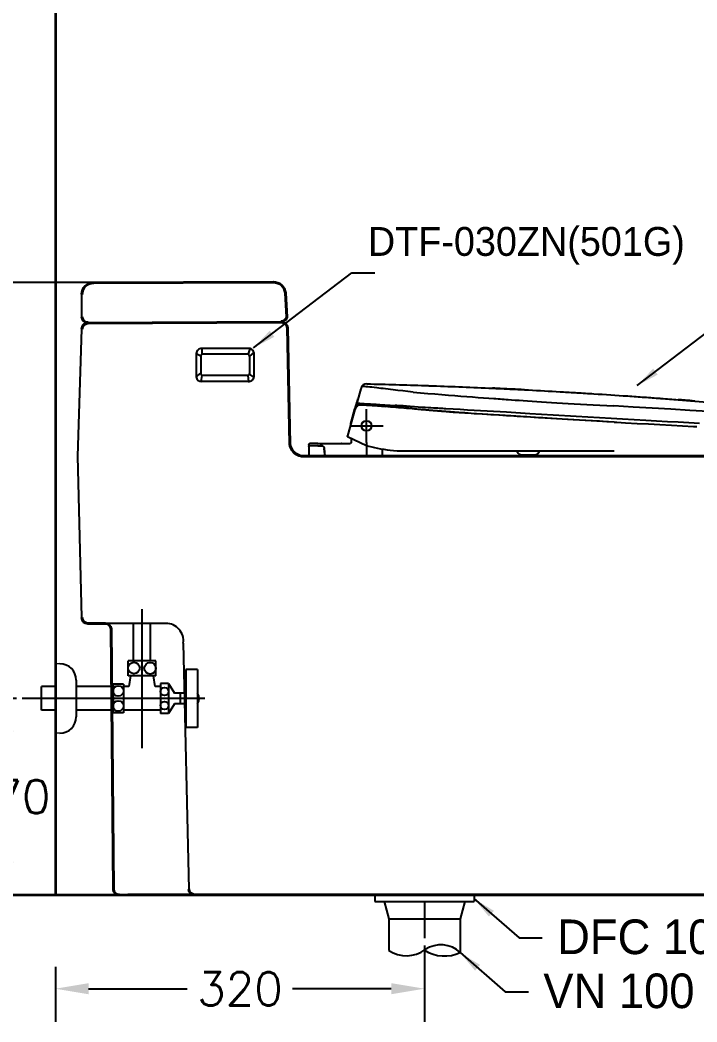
# Model space of a CAD drawing. Extents: x 1272 to 3698, y 823 to 4254.
# Drawn here: x 1717 to 2303, y 1671 to 2539 of the extents above; entities that cross this region are included whole.
import ezdxf

# ---------------------------------------------------------------- set-up
doc = ezdxf.new("R2010")
doc.units = 0
doc.header["$MEASUREMENT"] = 0
doc.linetypes.add('CENTER', pattern=[50.8, 31.75, -6.35, 6.35, -6.35])
doc.layers.get('0').update_dxf_attribs({"linetype": 'CONTINUOUS'})
doc.layers.get('Defpoints').update_dxf_attribs({"linetype": 'CONTINUOUS'})
for name, color, linetype, lineweight in [('AM_2', 54, 'CONTINUOUS', 20), ('AM_4', 40, 'CONTINUOUS', 13), ('AM_6', 2, 'CONTINUOUS', 30), ('OUTLINE', 11, 'CONTINUOUS', 40), ('Y', 202, 'CONTINUOUS', 35)]:
    doc.layers.add(name, color=color, linetype=linetype, lineweight=lineweight)
for name, color, linetype in [('CENTER', 1, 'CONTINUOUS'), ('Dim', 4, 'CONTINUOUS'), ('FAUCET', 4, 'CONTINUOUS'), ('LINE', 7, 'CONTINUOUS'), ('MAIN', 7, 'CONTINUOUS')]:
    doc.layers.add(name, color=color, linetype=linetype)
doc.styles.add('h', font='', dxfattribs={"height": 30})
doc.styles.get("Standard").update_dxf_attribs({"font": 'txt.shx', "bigfont": 'ghs.shx'})
doc.styles.get('h').set_extended_font_data('Haansoft Batang')
doc.dimstyles.new('SERIM', dxfattribs={"dimscale": 10, "dimtxt": 3, "dimasz": 2, "dimexe": 1, "dimexo": 1.5, "dimgap": 1, "dimtad": 1, "dimtoh": 1, "dimdec": 0, "dimdsep": 46, "dimtxsty": 'h', "dimcen": -0.3, "dimclrt": 2, "dimadec": 0, "dimazin": 0, "dimtfac": 1, "dimtdec": 0, "dimtmove": 1, "dimatfit": 3, "dimfxl": 0, "dimtolj": 1, "dimtzin": 0, "dimarcsym": 0})
doc.dimstyles.get("Standard").update_dxf_attribs({"dimtxt": 0.18, "dimasz": 0.18, "dimexe": 0.18, "dimexo": 0.0625, "dimgap": 0.09, "dimtad": 0, "dimtih": 1, "dimtoh": 1, "dimdec": 4, "dimzin": 0, "dimdsep": 46, "dimtxsty": 'Standard', "dimcen": 0.09, "dimadec": 0, "dimazin": 0, "dimtfac": 1, "dimtdec": 4, "dimtofl": 0, "dimtmove": 0, "dimatfit": 0, "dimfxl": 0, "dimtolj": 1, "dimtzin": 0, "dimarcsym": 0})
doc.dimstyles.new('Standard$0', dxfattribs={"dimtxt": 0.18, "dimasz": 0.18, "dimexe": 0.18, "dimexo": 0.0625, "dimgap": 0.09, "dimtad": 0, "dimtih": 1, "dimtoh": 1, "dimdec": 4, "dimzin": 0, "dimdsep": 46, "dimtxsty": 'Standard', "dimcen": 0.09, "dimadec": 0, "dimazin": 0, "dimtfac": 1, "dimtdec": 4, "dimtofl": 0, "dimtmove": 0, "dimatfit": 3, "dimfxl": 0, "dimtolj": 1, "dimtzin": 0, "dimarcsym": 0})

# ---------------------------------------------------------------- blocks, each defined once
blk = doc.blocks.new('*D8')
at = {"layer": 'Defpoints', "color": 0}
for p in [(1876.98, 2311.36), (1645.04, 1781.01), (1877.04, 1781.01)]:
    blk.add_point(p, dxfattribs=at)
at = {"layer": 'Dim', "color": 0, "lineweight": -2}
for p, q in [((1866.98, 2311.36), (1616.24, 2311.36)), ((1645.04, 2282.56), (1645.04, 2070.18)), ((1645.04, 1809.81), (1645.04, 2022.18)), ((1867.04, 1781.01), (1616.24, 1781.01))]:
    blk.add_line(p, q, dxfattribs=at)
at = {"layer": 'Dim', "color": 0}
for points in [[(1640.24, 2282.56), (1649.84, 2282.56), (1645.04, 2311.36)], [(1640.24, 1809.81), (1649.84, 1809.81), (1645.04, 1781.01)]]:
    blk.add_solid(points, dxfattribs=at)
at = {"layer": 'Dim', "color": 0, "insert": (1645.04, 2046.18), "char_height": 40, "attachment_point": 5}
blk.add_mtext('\\A1;{\\H0.72x;530}', dxfattribs=at)
blk = doc.blocks.new('*D11')
at = {"layer": 'Defpoints', "color": 0}
for p in [(2066.9, 1742.95), (1747.3, 1728.53), (2066.9, 1699.66)]:
    blk.add_point(p, dxfattribs=at)
at = {"layer": 'Dim', "color": 0, "linetype": 'ByBlock', "lineweight": -2}
for p, q in [((2066.9, 1732.95), (2066.9, 1670.86)), ((1747.3, 1718.53), (1747.3, 1670.86)), ((1776.1, 1699.66), (1861.5, 1699.66)), ((2038.1, 1699.66), (1952.7, 1699.66))]:
    blk.add_line(p, q, dxfattribs=at)
at = {"layer": 'Dim', "color": 0}
for points in [[(1776.1, 1704.46), (1776.1, 1694.86), (1747.3, 1699.66)], [(2038.1, 1704.46), (2038.1, 1694.86), (2066.9, 1699.66)]]:
    blk.add_solid(points, dxfattribs=at)
at = {"layer": 'Dim', "color": 0, "insert": (1907.1, 1699.66), "char_height": 28.8, "attachment_point": 5}
blk.add_mtext('\\A1;320', dxfattribs=at)
blk = doc.blocks.new('*D15')
at = {"layer": 'Defpoints', "color": 0}
for p in [(1706.11, 1951.01), (1723.69, 1951.01), (1747.3, 1781.01)]:
    blk.add_point(p, dxfattribs=at)
at = {"layer": 'Dim', "color": 0, "lineweight": -2}
for p, q in [((1713.69, 1951.01), (1677.31, 1951.01)), ((1706.11, 1922.21), (1706.11, 1890.01)), ((1706.11, 1809.81), (1706.11, 1842.01)), ((1737.3, 1781.01), (1677.31, 1781.01))]:
    blk.add_line(p, q, dxfattribs=at)
at = {"layer": 'Dim', "color": 0}
for points in [[(1701.31, 1922.21), (1710.91, 1922.21), (1706.11, 1951.01)], [(1701.31, 1809.81), (1710.91, 1809.81), (1706.11, 1781.01)]]:
    blk.add_solid(points, dxfattribs=at)
at = {"layer": 'Dim', "color": 0, "insert": (1706.11, 1866.01), "char_height": 40, "attachment_point": 5}
blk.add_mtext('\\A1;{\\H0.72x;170}', dxfattribs=at)

msp = doc.modelspace()

# ---------------------------------------------------------------- linework, layer by layer
for p, q in [((1869.17, 2249.88), (1873.15, 2247.72)), ((1874.17, 2253.98), (1874.17, 2249.11)), ((1915.79, 2253.99), (1914.29, 2249.11)), ((1919.17, 2250.77), (1915.29, 2247.58)), ((1869.17, 2229.51), (1873.14, 2232.62)), ((1873.66, 2225.56), (1874.29, 2230.72)), ((1914.8, 2225.54), (1914.29, 2230.72)), ((1919.17, 2229.43), (1915.29, 2231.92))]:
    msp.add_line(p, q)
at = {"color": 0, "ltscale": 50}
for p, q in [((2008.52, 2208.03), (2009.14, 2210.13)), ((2008.52, 2208.03), (2009.14, 2210.13)), ((2009.14, 2210.13), (2009.29, 2210.61)), ((2009.14, 2210.13), (2009.29, 2210.61)), ((2003.55, 2191.24), (2006.7, 2201.86)), ((2003.55, 2191.24), (2006.7, 2201.86)), ((2006.7, 2201.86), (2006.85, 2201.85)), ((2006.7, 2201.86), (2006.85, 2201.85)), ((2006.85, 2201.85), (2006.9, 2201.85)), ((2006.85, 2201.85), (2006.9, 2201.85)), ((2006.9, 2201.85), (2006.92, 2201.84)), ((2006.9, 2201.85), (2006.92, 2201.84)), ((1966.64, 2170.91), (1966.64, 2169.89)), ((1966.64, 2170.91), (1966.64, 2169.89)), ((1966.64, 2170.89), (1966.64, 2169.89)), ((1966.64, 2170.89), (1966.64, 2169.89)), ((1974.64, 2169.89), (1966.64, 2169.89)), ((1974.64, 2169.89), (1966.64, 2169.89)), ((1966.64, 2169.34), (1966.64, 2169.18)), ((1966.64, 2169.34), (1966.64, 2169.18)), ((1974.64, 2169.84), (1967.14, 2169.84)), ((1968.11, 2169.84), (1967.14, 2169.84)), ((1974.64, 2169.84), (1967.14, 2169.84)), ((1968.11, 2169.84), (1967.14, 2169.84)), ((1974.64, 2171.89), (1967.64, 2171.89)), ((1974.64, 2171.89), (1967.64, 2171.89)), ((1971.03, 2169.84), (1968.11, 2169.84)), ((1971.03, 2169.84), (1968.11, 2169.84)), ((1974.49, 2169.84), (1975.58, 2169.84)), ((1974.49, 2169.84), (1975.58, 2169.84)), ((1974.64, 2171.89), (2002.43, 2171.89)), ((1974.64, 2171.89), (2002.43, 2171.89)), ((1974.64, 2169.89), (1977.75, 2169.89)), ((1974.64, 2169.89), (1977.75, 2169.89)), ((1974.64, 2169.84), (1976.48, 2169.84)), ((1974.64, 2169.84), (1976.48, 2169.84)), ((1977.65, 2169.84), (1976.48, 2169.84)), ((1977.65, 2169.84), (1976.48, 2169.84)), ((1966.64, 2169.18), (1966.64, 2160.89)), ((1966.64, 2169.18), (1966.64, 2160.89)), ((2030.64, 2160.89), (1966.64, 2160.89)), ((1980.67, 2162.59), (1980.14, 2167.6)), ((1980.67, 2162.59), (1980.14, 2167.6)), ((1980.94, 2160.89), (1980.23, 2167.65)), ((1980.94, 2160.89), (1980.23, 2167.65)), ((1980.7, 2160.89), (1980.67, 2162.59)), ((1980.7, 2160.89), (1980.67, 2162.59)), ((2030.64, 2160.89), (2030.54, 2167)), ((2046.85, 2165.39), (2231.19, 2165.39)), ((2046.85, 2165.39), (2231.19, 2165.39))]:
    msp.add_line(p, q, dxfattribs=at)
for points in [[(2056.95, 2216.37), (2052.52, 2216.86), (2048.17, 2217.35), (2043.92, 2217.85), (2039.82, 2218.34), (2037.56, 2218.61), (2035.36, 2218.87), (2033.23, 2219.12), (2031.17, 2219.37), (2029.2, 2219.6), (2027.32, 2219.82), (2025.53, 2220.03), (2023.36, 2220.28), (2021.37, 2220.51), (2019.56, 2220.71), (2017.93, 2220.88), (2016.49, 2221.04), (2015.24, 2221.16), (2014, 2221.29), (2013.03, 2221.38), (2012.78, 2221.41)], [(2056.95, 2216.37), (2052.52, 2216.86), (2048.17, 2217.35), (2043.92, 2217.85), (2039.82, 2218.34), (2037.56, 2218.61), (2035.36, 2218.87), (2033.23, 2219.12), (2031.17, 2219.37), (2029.2, 2219.6), (2027.32, 2219.82), (2025.53, 2220.03), (2023.36, 2220.28), (2021.37, 2220.51), (2019.56, 2220.71), (2017.93, 2220.88), (2016.49, 2221.04), (2015.24, 2221.16), (2014, 2221.29), (2013.03, 2221.38), (2012.78, 2221.41)], [(2011.81, 2219.12), (2008.49, 2207.9)], [(2011.81, 2219.12), (2008.49, 2207.9)], [(2011.99, 2219.73), (2011.92, 2219.5), (2011.81, 2219.12)], [(2011.99, 2219.73), (2011.92, 2219.5), (2011.81, 2219.12)], [(2011.81, 2219.12), (2011.82, 2219.15)], [(2011.81, 2219.12), (2011.82, 2219.15)], [(2011.85, 2219.11), (2011.81, 2219.12)], [(2011.85, 2219.11), (2011.81, 2219.12)], [(2056.95, 2216.37), (2063.43, 2215.81), (2069.74, 2215.28), (2075.87, 2214.77), (2081.82, 2214.28), (2087.6, 2213.81), (2093.1, 2213.37), (2098.43, 2212.96), (2103.59, 2212.56), (2108.57, 2212.17), (2113.39, 2211.81), (2118.04, 2211.46), (2122.51, 2211.13), (2126.82, 2210.82), (2128.7, 2210.68), (2130.54, 2210.55), (2132.35, 2210.42), (2134.12, 2210.29), (2135.86, 2210.17), (2137.57, 2210.04), (2139.24, 2209.93), (2142.21, 2209.72), (2145.38, 2209.5), (2148.75, 2209.26), (2152.32, 2209.02), (2156.09, 2208.76), (2160.07, 2208.5), (2164, 2208.24), (2168.11, 2207.97), (2172.4, 2207.69), (2176.87, 2207.41), (2181.51, 2207.13), (2186.34, 2206.83), (2191.34, 2206.54), (2196.52, 2206.24), (2201.88, 2205.94), (2207.41, 2205.63), (2213.02, 2205.33), (2218.8, 2205.03), (2224.76, 2204.73), (2230.9, 2204.43)], [(2056.95, 2216.37), (2063.43, 2215.81), (2069.74, 2215.28), (2075.87, 2214.77), (2081.82, 2214.28), (2087.6, 2213.81), (2093.1, 2213.37), (2098.43, 2212.96), (2103.59, 2212.56), (2108.57, 2212.17), (2113.39, 2211.81), (2118.04, 2211.46), (2122.51, 2211.13), (2126.82, 2210.82), (2128.7, 2210.68), (2130.54, 2210.55), (2132.35, 2210.42), (2134.12, 2210.29), (2135.86, 2210.17), (2137.57, 2210.04), (2139.24, 2209.93), (2142.21, 2209.72), (2145.38, 2209.5), (2148.75, 2209.26), (2152.32, 2209.02), (2156.09, 2208.76), (2160.07, 2208.5), (2164, 2208.24), (2168.11, 2207.97), (2172.4, 2207.69), (2176.87, 2207.41), (2181.51, 2207.13), (2186.34, 2206.83), (2191.34, 2206.54), (2196.52, 2206.24), (2201.88, 2205.94), (2207.41, 2205.63), (2213.02, 2205.33), (2218.8, 2205.03), (2224.76, 2204.73), (2230.9, 2204.43)], [(2153.41, 2218.37), (2152.16, 2218.43), (2150.71, 2218.51), (2149.08, 2218.59), (2147.25, 2218.68), (2145.24, 2218.78), (2143.03, 2218.89), (2140.63, 2219.01), (2138.05, 2219.13), (2135.27, 2219.26), (2132.31, 2219.4), (2129.16, 2219.55), (2125.82, 2219.7)], [(2153.41, 2218.37), (2152.16, 2218.43), (2150.71, 2218.51), (2149.08, 2218.59), (2147.25, 2218.68), (2145.24, 2218.78), (2143.03, 2218.89), (2140.63, 2219.01), (2138.05, 2219.13), (2135.27, 2219.26), (2132.31, 2219.4), (2129.16, 2219.55), (2125.82, 2219.7)], [(2127.68, 2219.62), (2125.84, 2219.7)], [(2127.68, 2219.62), (2125.84, 2219.7)], [(2006.7, 2201.86), (2006.85, 2202.4), (2007.01, 2202.94), (2007.18, 2203.48), (2007.34, 2204.03), (2007.5, 2204.57), (2007.65, 2205.09), (2007.8, 2205.58), (2007.93, 2206.04), (2007.96, 2206.11)], [(2006.7, 2201.86), (2006.85, 2202.4), (2007.01, 2202.94), (2007.18, 2203.48), (2007.34, 2204.03), (2007.5, 2204.57), (2007.65, 2205.09), (2007.8, 2205.58), (2007.93, 2206.04), (2007.96, 2206.11)], [(2006.88, 2201.96), (2007.16, 2202.64), (2007.63, 2203.41), (2008.21, 2204.06), (2008.89, 2204.59), (2009.63, 2204.99), (2010.41, 2205.26), (2011.2, 2205.4), (2011.99, 2205.4)], [(2006.88, 2201.96), (2007.16, 2202.64), (2007.63, 2203.41), (2008.21, 2204.06), (2008.89, 2204.59), (2009.63, 2204.99), (2010.41, 2205.26), (2011.2, 2205.4), (2011.99, 2205.4)], [(2007.26, 2202.81), (2007.27, 2202.84), (2007.81, 2203.78), (2008.15, 2204.37), (2008.44, 2204.89), (2008.68, 2205.33), (2008.9, 2205.72), (2009.07, 2206.04), (2009.21, 2206.3), (2009.34, 2206.54), (2009.39, 2206.62)], [(2008.33, 2207.01), (2008.21, 2206.81), (2008.08, 2206.48), (2007.95, 2206.08)], [(2008.33, 2207.01), (2008.21, 2206.81), (2008.08, 2206.48), (2007.95, 2206.08)], [(2007.96, 2206.11), (2008.06, 2206.45), (2008.17, 2206.83), (2008.26, 2207.15), (2008.34, 2207.42), (2008.41, 2207.63), (2008.43, 2207.71)], [(2007.96, 2206.11), (2008.06, 2206.45), (2008.17, 2206.83), (2008.26, 2207.15), (2008.34, 2207.42), (2008.41, 2207.63), (2008.43, 2207.71)], [(2008.44, 2207.7), (2008.41, 2207.55), (2008.33, 2207.01)], [(2008.44, 2207.7), (2008.41, 2207.55), (2008.33, 2207.01)], [(2008.43, 2207.71), (2008.45, 2207.78), (2008.48, 2207.87), (2008.49, 2207.9)], [(2008.43, 2207.71), (2008.45, 2207.78), (2008.48, 2207.87), (2008.49, 2207.9)], [(2008.49, 2207.92), (2008.45, 2207.76), (2008.44, 2207.7)], [(2008.49, 2207.92), (2008.45, 2207.76), (2008.44, 2207.7)], [(2008.49, 2207.91), (2008.46, 2207.77), (2008.45, 2207.54)], [(2008.49, 2207.91), (2008.46, 2207.77), (2008.45, 2207.54)], [(2008.45, 2207.6), (2008.45, 2207.66), (2008.45, 2207.72)], [(2008.45, 2207.6), (2008.45, 2207.66), (2008.45, 2207.72)], [(2008.77, 2206.88), (2008.76, 2206.89), (2008.63, 2207.05), (2008.53, 2207.22), (2008.46, 2207.43), (2008.45, 2207.6)], [(2008.77, 2206.88), (2008.76, 2206.89), (2008.63, 2207.05), (2008.53, 2207.22), (2008.46, 2207.43), (2008.45, 2207.6)], [(2008.54, 2207.93), (2008.52, 2207.56), (2008.63, 2207.23), (2008.82, 2206.97), (2009.12, 2206.75)], [(2008.54, 2207.93), (2008.52, 2207.56), (2008.63, 2207.23), (2008.82, 2206.97), (2009.12, 2206.75)], [(2009.07, 2206.69), (2008.93, 2206.76), (2008.77, 2206.88)], [(2009.07, 2206.69), (2008.93, 2206.76), (2008.77, 2206.88)], [(2009, 2206.73), (2009.12, 2206.68)], [(2009, 2206.73), (2009.12, 2206.68)], [(2009.12, 2206.67), (2009.07, 2206.69)], [(2009.12, 2206.67), (2009.07, 2206.69)], [(2009.12, 2206.75), (2009.46, 2206.72), (2009.92, 2206.68), (2010.49, 2206.63), (2011.14, 2206.58), (2011.86, 2206.53), (2012.63, 2206.48), (2013.44, 2206.43), (2014.26, 2206.38), (2015.09, 2206.33), (2015.91, 2206.27), (2016.71, 2206.23), (2017.49, 2206.18), (2018.22, 2206.14), (2018.93, 2206.09), (2019.72, 2206.05), (2020.62, 2206), (2021.78, 2205.93), (2023.11, 2205.85), (2024.62, 2205.76), (2026.31, 2205.66), (2028.19, 2205.55), (2030.28, 2205.43), (2032.58, 2205.3), (2034.77, 2205.17), (2037.13, 2205.03), (2039.65, 2204.88), (2042.34, 2204.73), (2044.61, 2204.59), (2046.98, 2204.46), (2049.44, 2204.31), (2052, 2204.16), (2054.21, 2204.03)], [(2009.12, 2206.75), (2009.46, 2206.72), (2009.92, 2206.68), (2010.49, 2206.63), (2011.14, 2206.58), (2011.86, 2206.53), (2012.63, 2206.48), (2013.44, 2206.43), (2014.26, 2206.38), (2015.09, 2206.33), (2015.91, 2206.27), (2016.71, 2206.23), (2017.49, 2206.18), (2018.22, 2206.14), (2018.93, 2206.09), (2019.72, 2206.05), (2020.62, 2206), (2021.78, 2205.93), (2023.11, 2205.85), (2024.62, 2205.76), (2026.31, 2205.66), (2028.19, 2205.55), (2030.28, 2205.43), (2032.58, 2205.3), (2034.77, 2205.17), (2037.13, 2205.03), (2039.65, 2204.88), (2042.34, 2204.73), (2044.61, 2204.59), (2046.98, 2204.46), (2049.44, 2204.31), (2052, 2204.16), (2054.21, 2204.03)], [(2009.18, 2206.66), (2009.15, 2206.67), (2009.12, 2206.67)], [(2009.18, 2206.66), (2009.15, 2206.67), (2009.12, 2206.67)], [(2009.13, 2206.67), (2009.15, 2206.67), (2009.39, 2206.62)], [(2009.13, 2206.67), (2009.15, 2206.67), (2009.39, 2206.62)], [(2011.99, 2205.4), (2026.28, 2204.32), (2032.91, 2203.78)], [(2011.99, 2205.4), (2026.28, 2204.32), (2032.91, 2203.78)], [(2017.11, 2206.19), (2016.84, 2205.56), (2016.56, 2205.05)], [(2017.11, 2206.19), (2016.84, 2205.56), (2016.56, 2205.05)], [(2054.19, 2204.01), (2051.33, 2204.17), (2048.45, 2204.34), (2045.6, 2204.51), (2042.8, 2204.67), (2041.44, 2204.75)], [(2054.19, 2204.01), (2051.33, 2204.17), (2048.45, 2204.34), (2045.6, 2204.51), (2042.8, 2204.67), (2041.44, 2204.75)], [(2054.22, 2204.03), (2054.79, 2204), (2058.24, 2203.8), (2061.48, 2203.61), (2064.52, 2203.43), (2067.36, 2203.26), (2070, 2203.11), (2072.44, 2202.97), (2074.68, 2202.84), (2076.51, 2202.73), (2078.19, 2202.63), (2079.7, 2202.54), (2081.13, 2202.46), (2082.56, 2202.38), (2084.01, 2202.29), (2085.46, 2202.21), (2091.62, 2201.85), (2097.9, 2201.48), (2104.21, 2201.11), (2121.11, 2200.13), (2138, 2199.14), (2158.11, 2197.96), (2178.21, 2196.79), (2198.3, 2195.62), (2208.34, 2195.03), (2218.38, 2194.44), (2228.42, 2193.86), (2238.45, 2193.27), (2248.47, 2192.69), (2258.45, 2192.1), (2267.84, 2191.56), (2277.2, 2191.01), (2286.52, 2190.47), (2295.8, 2189.92), (2305.04, 2189.38)], [(2054.22, 2204.03), (2054.79, 2204), (2058.24, 2203.8), (2061.48, 2203.61), (2064.52, 2203.43), (2067.36, 2203.26), (2070, 2203.11), (2072.44, 2202.97), (2074.68, 2202.84), (2076.51, 2202.73), (2078.19, 2202.63), (2079.7, 2202.54), (2081.13, 2202.46), (2082.56, 2202.38), (2084.01, 2202.29), (2085.46, 2202.21), (2091.62, 2201.85), (2097.9, 2201.48), (2104.21, 2201.11), (2121.11, 2200.13), (2138, 2199.14), (2158.11, 2197.96), (2178.21, 2196.79), (2198.3, 2195.62), (2208.34, 2195.03), (2218.38, 2194.44), (2228.42, 2193.86), (2238.45, 2193.27), (2248.47, 2192.69), (2258.45, 2192.1), (2267.84, 2191.56), (2277.2, 2191.01), (2286.52, 2190.47), (2295.8, 2189.92), (2305.04, 2189.38)], [(2312.63, 2199.56), (2296.5, 2200.51), (2280.25, 2201.46), (2263.88, 2202.42), (2247.42, 2203.39), (2230.9, 2204.43)], [(2312.63, 2199.56), (2296.5, 2200.51), (2280.25, 2201.46), (2263.88, 2202.42), (2247.42, 2203.39), (2230.9, 2204.43)], [(2300.89, 2208.63), (2298.64, 2208.81), (2296.52, 2208.99), (2294.53, 2209.14), (2292.66, 2209.29), (2290.92, 2209.43), (2289.31, 2209.56), (2287.82, 2209.67), (2286.47, 2209.78)], [(2300.89, 2208.63), (2298.64, 2208.81), (2296.52, 2208.99), (2294.53, 2209.14), (2292.66, 2209.29), (2290.92, 2209.43), (2289.31, 2209.56), (2287.82, 2209.67), (2286.47, 2209.78)], [(2006.66, 2201.22), (2000.11, 2178.38)], [(2006.66, 2201.22), (2000.11, 2178.38)], [(2007.26, 2202.55), (2007.06, 2202.2), (2006.76, 2201.46), (2006.68, 2201.21)], [(2007.26, 2202.55), (2007.06, 2202.2), (2006.76, 2201.46), (2006.68, 2201.21)], [(2006.7, 2201.86), (2007.15, 2202.63)], [(2006.7, 2201.86), (2007.15, 2202.63)], [(2006.71, 2201.38), (2006.94, 2201.97), (2007.02, 2202.12)], [(2006.71, 2201.38), (2006.94, 2201.97), (2007.02, 2202.12)], [(2006.88, 2201.96), (2006.82, 2201.75), (2006.71, 2201.39)], [(2006.88, 2201.96), (2006.82, 2201.75), (2006.71, 2201.39)], [(2007.18, 2202.42), (2007.26, 2202.55)], [(2007.18, 2202.42), (2007.26, 2202.55)], [(2102.32, 2198.21), (2102.19, 2198.22), (2101.46, 2198.26), (2100.62, 2198.32), (2099.87, 2198.36), (2099.2, 2198.41), (2098.63, 2198.45), (2098.08, 2198.48), (2097.32, 2198.53), (2096.43, 2198.59), (2095.43, 2198.66), (2094.5, 2198.72), (2093.74, 2198.78), (2093.14, 2198.82), (2092.53, 2198.86), (2091.89, 2198.91), (2091.17, 2198.96), (2090.42, 2199.01), (2089.69, 2199.07), (2089.04, 2199.12), (2088.47, 2199.16), (2087.88, 2199.2), (2087.26, 2199.25), (2086.61, 2199.3), (2085.89, 2199.35), (2085.13, 2199.41), (2084.34, 2199.47), (2083.51, 2199.54), (2082.66, 2199.6), (2081.88, 2199.66), (2081.32, 2199.71), (2080.81, 2199.75), (2080.18, 2199.8), (2079.48, 2199.86), (2078.88, 2199.9), (2078.34, 2199.95), (2077.72, 2200), (2077.09, 2200.05), (2076.36, 2200.11), (2075.52, 2200.18), (2074.67, 2200.25), (2073.87, 2200.31), (2073.15, 2200.37), (2072.55, 2200.42), (2072.08, 2200.46), (2071.79, 2200.49), (2071.53, 2200.51), (2071.28, 2200.53), (2071, 2200.55), (2070.67, 2200.58), (2070.34, 2200.61), (2070.02, 2200.63), (2069.64, 2200.67), (2069.13, 2200.71), (2068.3, 2200.78), (2067.42, 2200.86), (2066.61, 2200.93), (2065.89, 2200.99), (2065.19, 2201.05), (2064.38, 2201.12), (2063.43, 2201.2), (2062.41, 2201.28), (2061.32, 2201.38), (2060.2, 2201.47), (2058.1, 2201.65), (2056.16, 2201.82), (2053.6, 2202.03), (2051.2, 2202.24), (2048.97, 2202.43), (2046.64, 2202.63), (2044.29, 2202.82), (2042.07, 2203.01), (2039.73, 2203.21), (2037.43, 2203.4), (2035.16, 2203.59), (2032.92, 2203.78), (2032.91, 2203.78)], [(2102.32, 2198.21), (2102.19, 2198.22), (2101.46, 2198.26), (2100.62, 2198.32), (2099.87, 2198.36), (2099.2, 2198.41), (2098.63, 2198.45), (2098.08, 2198.48), (2097.32, 2198.53), (2096.43, 2198.59), (2095.43, 2198.66), (2094.5, 2198.72), (2093.74, 2198.78), (2093.14, 2198.82), (2092.53, 2198.86), (2091.89, 2198.91), (2091.17, 2198.96), (2090.42, 2199.01), (2089.69, 2199.07), (2089.04, 2199.12), (2088.47, 2199.16), (2087.88, 2199.2), (2087.26, 2199.25), (2086.61, 2199.3), (2085.89, 2199.35), (2085.13, 2199.41), (2084.34, 2199.47), (2083.51, 2199.54), (2082.66, 2199.6), (2081.88, 2199.66), (2081.32, 2199.71), (2080.81, 2199.75), (2080.18, 2199.8), (2079.48, 2199.86), (2078.88, 2199.9), (2078.34, 2199.95), (2077.72, 2200), (2077.09, 2200.05), (2076.36, 2200.11), (2075.52, 2200.18), (2074.67, 2200.25), (2073.87, 2200.31), (2073.15, 2200.37), (2072.55, 2200.42), (2072.08, 2200.46), (2071.79, 2200.49), (2071.53, 2200.51), (2071.28, 2200.53), (2071, 2200.55), (2070.67, 2200.58), (2070.34, 2200.61), (2070.02, 2200.63), (2069.64, 2200.67), (2069.13, 2200.71), (2068.3, 2200.78), (2067.42, 2200.86), (2066.61, 2200.93), (2065.89, 2200.99), (2065.19, 2201.05), (2064.38, 2201.12), (2063.43, 2201.2), (2062.41, 2201.28), (2061.32, 2201.38), (2060.2, 2201.47), (2058.1, 2201.65), (2056.16, 2201.82), (2053.6, 2202.03), (2051.2, 2202.24), (2048.97, 2202.43), (2046.64, 2202.63), (2044.29, 2202.82), (2042.07, 2203.01), (2039.73, 2203.21), (2037.43, 2203.4), (2035.16, 2203.59), (2032.92, 2203.78), (2032.91, 2203.78)], [(2231.05, 2190.34), (2224.62, 2190.7), (2218.4, 2191.06), (2212.4, 2191.4), (2206.61, 2191.74), (2201.02, 2192.07), (2195.65, 2192.39), (2190.78, 2192.68), (2186.1, 2192.96), (2181.6, 2193.23), (2177.29, 2193.49), (2173.17, 2193.74), (2169.24, 2193.98), (2165.5, 2194.21), (2161.94, 2194.42), (2158.58, 2194.63), (2155.4, 2194.83), (2152.46, 2195.01), (2149.7, 2195.18), (2146.99, 2195.35), (2144.25, 2195.52), (2137.78, 2195.92), (2131.11, 2196.33), (2124.25, 2196.76), (2117.2, 2197.2), (2109.97, 2197.65), (2107.26, 2197.82), (2104.56, 2197.99), (2102, 2198.16), (2099.63, 2198.31), (2097.43, 2198.46), (2095.41, 2198.6), (2093.68, 2198.72), (2092.1, 2198.83), (2090.68, 2198.93), (2089.42, 2199.02), (2088.42, 2199.08)], [(2231.05, 2190.34), (2224.62, 2190.7), (2218.4, 2191.06), (2212.4, 2191.4), (2206.61, 2191.74), (2201.02, 2192.07), (2195.65, 2192.39), (2190.78, 2192.68), (2186.1, 2192.96), (2181.6, 2193.23), (2177.29, 2193.49), (2173.17, 2193.74), (2169.24, 2193.98), (2165.5, 2194.21), (2161.94, 2194.42), (2158.58, 2194.63), (2155.4, 2194.83), (2152.46, 2195.01), (2149.7, 2195.18), (2146.99, 2195.35), (2144.25, 2195.52), (2137.78, 2195.92), (2131.11, 2196.33), (2124.25, 2196.76), (2117.2, 2197.2), (2109.97, 2197.65), (2107.26, 2197.82), (2104.56, 2197.99), (2102, 2198.16), (2099.63, 2198.31), (2097.43, 2198.46), (2095.41, 2198.6), (2093.68, 2198.72), (2092.1, 2198.83), (2090.68, 2198.93), (2089.42, 2199.02), (2088.42, 2199.08)], [(2102.79, 2198.18), (2088.43, 2199.08)], [(2102.79, 2198.18), (2088.43, 2199.08)], [(2102.79, 2198.18), (2102.79, 2198.18), (2102.59, 2198.19), (2102.39, 2198.2), (2102.32, 2198.21)], [(2102.79, 2198.18), (2102.79, 2198.18), (2102.59, 2198.19), (2102.39, 2198.2), (2102.32, 2198.21)], [(2230.98, 2190.39), (2201.21, 2192.1), (2171.42, 2193.9), (2141.62, 2195.74), (2111.8, 2197.61), (2102.79, 2198.18)], [(2230.98, 2190.39), (2201.21, 2192.1), (2171.42, 2193.9), (2141.62, 2195.74), (2111.8, 2197.61), (2102.79, 2198.18)], [(2003.06, 2188.67), (2002.89, 2188.08)], [(2003.06, 2188.67), (2002.89, 2188.08)], [(2003.28, 2190.16), (2003.24, 2189.95), (2003.2, 2189.75)], [(2003.28, 2190.16), (2003.24, 2189.95), (2003.2, 2189.75)], [(2003.62, 2190.61), (2003.55, 2191.24)], [(2003.62, 2190.61), (2003.55, 2191.24)], [(2230.98, 2190.39), (2231.06, 2190.39)], [(2231.05, 2190.34), (2231.04, 2190.35), (2230.98, 2190.39)], [(2230.98, 2190.39), (2231.06, 2190.39)], [(2231.05, 2190.34), (2231.04, 2190.35), (2230.98, 2190.39)], [(2231.06, 2190.39), (2233.48, 2190.25)], [(2231.06, 2190.39), (2233.48, 2190.25)], [(2233.48, 2190.25), (2240.96, 2189.84), (2250.91, 2189.29), (2260.85, 2188.75), (2270.75, 2188.22), (2280.62, 2187.7), (2290.28, 2187.19), (2299.89, 2186.68), (2302.76, 2186.53)], [(2233.48, 2190.25), (2240.96, 2189.84), (2250.91, 2189.29), (2260.85, 2188.75), (2270.75, 2188.22), (2280.62, 2187.7), (2290.28, 2187.19), (2299.89, 2186.68), (2302.76, 2186.53)], [(2000.1, 2177.85), (2000.1, 2177.89), (2000.07, 2178.13), (2000.08, 2178.18)], [(2000.1, 2177.85), (2000.1, 2177.89), (2000.07, 2178.13), (2000.08, 2178.18)], [(2000.08, 2178.18), (2000.11, 2178.38)], [(2000.08, 2178.18), (2000.11, 2178.38)], [(2000.21, 2178.73), (2000.19, 2178.67)], [(2000.21, 2178.73), (2000.19, 2178.67)], [(1966.64, 2170.89), (1966.72, 2171.27), (1966.94, 2171.6), (1967.26, 2171.81), (1967.64, 2171.89)], [(1966.64, 2170.89), (1966.72, 2171.27), (1966.94, 2171.6), (1967.26, 2171.81), (1967.64, 2171.89)], [(1966.64, 2169.34), (1966.68, 2169.53), (1966.79, 2169.69), (1966.95, 2169.8), (1967.14, 2169.84)], [(1966.64, 2169.34), (1966.68, 2169.53), (1966.79, 2169.69), (1966.95, 2169.8), (1967.14, 2169.84)], [(1966.64, 2169.34), (1966.64, 2160.89)], [(1966.64, 2169.34), (1966.64, 2160.89)], [(1977.65, 2169.84), (1977.89, 2169.83)], [(1977.65, 2169.84), (1977.89, 2169.83)], [(1977.89, 2169.83), (1978.09, 2169.8), (1978.52, 2169.68), (1978.74, 2169.59), (1978.94, 2169.48), (1979.14, 2169.35), (1979.33, 2169.2), (1979.58, 2168.93), (1979.83, 2168.58), (1980.02, 2168.13), (1980.14, 2167.6)], [(1977.89, 2169.83), (1978.09, 2169.8), (1978.52, 2169.68), (1978.74, 2169.59), (1978.94, 2169.48), (1979.14, 2169.35), (1979.33, 2169.2), (1979.58, 2168.93), (1979.83, 2168.58), (1980.02, 2168.13), (1980.14, 2167.6)], [(2000.1, 2177.85), (2016.55, 2170.07), (2018.8, 2169.49), (2021.18, 2168.91), (2023.66, 2168.35), (2026.23, 2167.8), (2028.89, 2167.29), (2031.63, 2166.8), (2034.42, 2166.37), (2037.27, 2166), (2040.15, 2165.7), (2043.22, 2165.49)], [(2002.43, 2171.89), (2002.62, 2171.91)], [(2002.9, 2171.96), (2002.73, 2171.93), (2002.61, 2171.91)], [(2002.9, 2171.96), (2002.73, 2171.93), (2002.61, 2171.91)], [(2003.43, 2172.87), (2003.42, 2172.6), (2003.31, 2172.33), (2003.13, 2172.11), (2002.9, 2171.96)], [(2003.43, 2172.87), (2003.42, 2172.6), (2003.31, 2172.33), (2003.13, 2172.11), (2002.9, 2171.96)], [(2003.45, 2176.27), (2003.43, 2172.87)], [(2043.22, 2165.49), (2043.28, 2165.49)], [(2043.22, 2165.49), (2043.28, 2165.49)], [(2043.24, 2165.49), (2043.31, 2165.48)], [(2043.24, 2165.49), (2043.31, 2165.48)], [(2043.28, 2165.49), (2043.31, 2165.48)], [(2043.28, 2165.49), (2043.31, 2165.48)], [(2146.7, 2165.39), (2146.78, 2165.24), (2147.39, 2164.2), (2147.96, 2163.42)], [(2146.7, 2165.39), (2146.78, 2165.24), (2147.39, 2164.2), (2147.96, 2163.42)], [(2147.95, 2163.44), (2148.48, 2162.9), (2149.13, 2162.47), (2149.86, 2162.17), (2150.62, 2162.01)], [(2147.95, 2163.44), (2148.48, 2162.9), (2149.13, 2162.47), (2149.86, 2162.17), (2150.62, 2162.01)], [(2150.62, 2162.01), (2150.85, 2162), (2151.26, 2161.99), (2151.85, 2161.99)], [(2150.62, 2162.01), (2150.85, 2162), (2151.26, 2161.99), (2151.85, 2161.99)], [(2161.52, 2161.99), (2162.1, 2161.99), (2162.52, 2162), (2162.75, 2162.01)], [(2161.52, 2161.99), (2162.1, 2161.99), (2162.52, 2162), (2162.75, 2162.01)], [(2162.75, 2162.01), (2163.51, 2162.17), (2164.23, 2162.47), (2164.88, 2162.9), (2165.42, 2163.44)], [(2162.75, 2162.01), (2163.51, 2162.17), (2164.23, 2162.47), (2164.88, 2162.9), (2165.42, 2163.44)], [(2165.41, 2163.42), (2165.98, 2164.2), (2166.59, 2165.24), (2166.66, 2165.39)], [(2165.41, 2163.42), (2165.98, 2164.2), (2166.59, 2165.24), (2166.66, 2165.39)]]:
    msp.add_lwpolyline(points, dxfattribs=at)
msp.add_circle((2016.68, 2187.19), 4.37, dxfattribs=at)
for centre, radius, start, end in [((1874.58, 2247.71), 1.43, 101.78582, 186.20456), ((1913.36, 2247.41), 1.94, 354.95476, 61.29037), ((1875.29, 2232.62), 2.16, 172.07357, 242.28315), ((1913.73, 2232.2), 1.58, 290.63274, 10.2856)]:
    msp.add_arc(centre, radius, start, end)
for centre, radius, start, end in [((2016.83, 2218.48), 5, 88.59529, 163.49998), ((2016.83, 2218.48), 5, 88.59529, 163.49998), ((1977.75, 2167.39), 2.5, 5.99942, 89.99942), ((1977.75, 2167.39), 2.5, 5.99942, 89.99942)]:
    msp.add_arc(centre, radius, start, end, dxfattribs=at)
for points, knots in [([(2016.96, 2223.48), (2033.78, 2223.08), (2051.79, 2222.56), (2069.79, 2221.95), (2070.97, 2221.9)], [0.0000193, 0.0000193, 0.0000193, 0.0000193, 0.277279, 0.2967851, 0.2967851, 0.2967851, 0.2967851]), ([(2016.96, 2223.48), (2033.78, 2223.08), (2051.79, 2222.56), (2069.79, 2221.95), (2070.97, 2221.9)], [0.0000193, 0.0000193, 0.0000193, 0.0000193, 0.277279, 0.2967851, 0.2967851, 0.2967851, 0.2967851]), ([(2070.97, 2221.9), (2079.53, 2221.61), (2089.09, 2221.25), (2098.65, 2220.87), (2099.65, 2220.83)], [0.2967851, 0.2967851, 0.2967851, 0.2967851, 0.4378889, 0.4544033, 0.4544033, 0.4544033, 0.4544033]), ([(2070.97, 2221.9), (2079.53, 2221.61), (2089.09, 2221.25), (2098.65, 2220.87), (2099.65, 2220.83)], [0.2967851, 0.2967851, 0.2967851, 0.2967851, 0.4378889, 0.4544033, 0.4544033, 0.4544033, 0.4544033]), ([(2012.04, 2219.9), (2012.04, 2219.9), (2012.04, 2219.89), (2012.02, 2219.83), (2012, 2219.77), (2011.99, 2219.73)], [0.0000005, 0.0000005, 0.0000005, 0.0000005, 0.3333333, 0.6666667, 0.9999995, 0.9999995, 0.9999995, 0.9999995]), ([(2012.04, 2219.9), (2012.04, 2219.9), (2012.04, 2219.89), (2012.02, 2219.83), (2012, 2219.77), (2011.99, 2219.73)], [0.0000005, 0.0000005, 0.0000005, 0.0000005, 0.3333333, 0.6666667, 0.9999995, 0.9999995, 0.9999995, 0.9999995]), ([(2099.65, 2220.83), (2108.39, 2220.48), (2117.26, 2220.09), (2126.13, 2219.69), (2126.26, 2219.68)], [0.4544033, 0.4544033, 0.4544033, 0.4544033, 0.5984987, 0.6006749, 0.6006749, 0.6006749, 0.6006749]), ([(2099.65, 2220.83), (2108.39, 2220.48), (2117.26, 2220.09), (2126.13, 2219.69), (2126.26, 2219.68)], [0.4544033, 0.4544033, 0.4544033, 0.4544033, 0.5984987, 0.6006749, 0.6006749, 0.6006749, 0.6006749]), ([(2153.41, 2218.37), (2153.96, 2218.34), (2155.17, 2218.28), (2156.37, 2218.22), (2157.02, 2218.18)], [0.74993429, 0.74993429, 0.74993429, 0.74993429, 0.75910855, 0.76977684, 0.76977684, 0.76977684, 0.76977684]), ([(2153.41, 2218.37), (2153.96, 2218.34), (2155.17, 2218.28), (2156.37, 2218.22), (2157.02, 2218.18)], [0.74993429, 0.74993429, 0.74993429, 0.74993429, 0.75910855, 0.76977684, 0.76977684, 0.76977684, 0.76977684]), ([(2157.02, 2218.18), (2166.11, 2217.71), (2175.65, 2217.19), (2185.19, 2216.64), (2185.65, 2216.61)], [0.7697768, 0.7697768, 0.7697768, 0.7697768, 0.9197184, 0.9272582, 0.9272582, 0.9272582, 0.9272582]), ([(2157.02, 2218.18), (2166.11, 2217.71), (2175.65, 2217.19), (2185.19, 2216.64), (2185.65, 2216.61)], [0.7697768, 0.7697768, 0.7697768, 0.7697768, 0.9197184, 0.9272582, 0.9272582, 0.9272582, 0.9272582]), ([(2198.87, 2215.83), (2203.74, 2215.54), (2218.34, 2214.64), (2233.02, 2213.67), (2242.84, 2212.99), (2242.94, 2212.98)], [0, 0, 0, 0, 0.1000262, 0.3000204, 0.3019588, 0.3019588, 0.3019588, 0.3019588]), ([(2198.87, 2215.83), (2203.74, 2215.54), (2218.34, 2214.64), (2233.02, 2213.67), (2242.84, 2212.99), (2242.94, 2212.98)], [0, 0, 0, 0, 0.1000262, 0.3000204, 0.3019588, 0.3019588, 0.3019588, 0.3019588]), ([(2242.94, 2212.98), (2247.7, 2212.65), (2252.48, 2212.31), (2257.25, 2211.97), (2257.25, 2211.97)], [0.30195879, 0.30195879, 0.30195879, 0.30195879, 0.40001749, 0.40009326, 0.40009326, 0.40009326, 0.40009326]), ([(2242.94, 2212.98), (2247.7, 2212.65), (2252.48, 2212.31), (2257.25, 2211.97), (2257.25, 2211.97)], [0.30195879, 0.30195879, 0.30195879, 0.30195879, 0.40001749, 0.40009326, 0.40009326, 0.40009326, 0.40009326]), ([(2271.81, 2210.9), (2271.81, 2210.9), (2276.68, 2210.53), (2281.61, 2210.16), (2286.54, 2209.77), (2286.61, 2209.77)], [0.4999268, 0.4999268, 0.4999268, 0.4999268, 0.5000146, 0.6000117, 0.6014497, 0.6014497, 0.6014497, 0.6014497]), ([(2271.81, 2210.9), (2271.81, 2210.9), (2276.68, 2210.53), (2281.61, 2210.16), (2286.54, 2209.77), (2286.61, 2209.77)], [0.4999268, 0.4999268, 0.4999268, 0.4999268, 0.5000146, 0.6000117, 0.6014497, 0.6014497, 0.6014497, 0.6014497]), ([(2300.66, 2208.65), (2300.76, 2208.64), (2310.59, 2207.85), (2325.27, 2206.62), (2339.83, 2205.33), (2344.69, 2204.9)], [0.6977902, 0.6977902, 0.6977902, 0.6977902, 0.7000088, 0.900003, 1, 1, 1, 1]), ([(2300.66, 2208.65), (2300.76, 2208.64), (2310.59, 2207.85), (2325.27, 2206.62), (2339.83, 2205.33), (2344.69, 2204.9)], [0.6977902, 0.6977902, 0.6977902, 0.6977902, 0.7000088, 0.900003, 1, 1, 1, 1]), ([(2003.06, 2188.67), (2003.06, 2188.7), (2003.1, 2189.14), (2003.2, 2189.81), (2003.34, 2190.44), (2003.39, 2190.66)], [0.312838, 0.312838, 0.312838, 0.312838, 0.3333333, 0.6666667, 0.8441628, 0.8441628, 0.8441628, 0.8441628]), ([(2003.06, 2188.67), (2003.06, 2188.7), (2003.1, 2189.14), (2003.2, 2189.81), (2003.34, 2190.44), (2003.39, 2190.66)], [0.312838, 0.312838, 0.312838, 0.312838, 0.3333333, 0.6666667, 0.8441628, 0.8441628, 0.8441628, 0.8441628])]:
    msp.add_open_spline(points, degree=3, knots=knots, dxfattribs=at)
for points in [[(2126.26, 2219.68), (2132.67, 2219.39), (2139.08, 2219.08), (2145.49, 2218.77)], [(2126.26, 2219.68), (2132.67, 2219.39), (2139.08, 2219.08), (2145.49, 2218.77)], [(2145.59, 2218.76), (2148.2, 2218.63), (2150.8, 2218.5), (2153.41, 2218.37)], [(2145.59, 2218.76), (2148.2, 2218.63), (2150.8, 2218.5), (2153.41, 2218.37)], [(2185.65, 2216.61), (2190.06, 2216.36), (2194.46, 2216.1), (2198.87, 2215.83)], [(2185.65, 2216.61), (2190.06, 2216.36), (2194.46, 2216.1), (2198.87, 2215.83)], [(2257.25, 2211.97), (2261.84, 2211.64), (2266.43, 2211.3), (2271.02, 2210.96)], [(2257.25, 2211.97), (2261.84, 2211.64), (2266.43, 2211.3), (2271.02, 2210.96)], [(2271.08, 2210.95), (2271.27, 2210.94), (2271.46, 2210.93), (2271.65, 2210.91)], [(2271.08, 2210.95), (2271.27, 2210.94), (2271.46, 2210.93), (2271.65, 2210.91)], [(2271.65, 2210.91), (2271.67, 2210.91), (2271.69, 2210.91), (2271.71, 2210.91)], [(2271.65, 2210.91), (2271.67, 2210.91), (2271.69, 2210.91), (2271.71, 2210.91)], [(2271.71, 2210.91), (2271.72, 2210.91), (2271.74, 2210.91), (2271.75, 2210.9)], [(2271.71, 2210.91), (2271.72, 2210.91), (2271.74, 2210.91), (2271.75, 2210.9)], [(2271.75, 2210.9), (2271.77, 2210.9), (2271.79, 2210.9), (2271.81, 2210.9)], [(2271.75, 2210.9), (2271.77, 2210.9), (2271.79, 2210.9), (2271.81, 2210.9)], [(2286.61, 2209.77), (2291.29, 2209.4), (2295.97, 2209.03), (2300.66, 2208.65)], [(2286.61, 2209.77), (2291.29, 2209.4), (2295.97, 2209.03), (2300.66, 2208.65)], [(2003.39, 2190.66), (2003.44, 2190.85), (2003.49, 2191.05), (2003.55, 2191.24)], [(2003.39, 2190.66), (2003.44, 2190.85), (2003.49, 2191.05), (2003.55, 2191.24)], [(1995.21, 2171.89), (1995.19, 2171.89), (1995.17, 2171.89), (1995.15, 2171.89)], [(1995.2, 2171.89), (1995.19, 2171.89), (1995.17, 2171.89), (1995.15, 2171.89)], [(1995.21, 2171.89), (1995.19, 2171.89), (1995.17, 2171.89), (1995.15, 2171.89)], [(1995.2, 2171.89), (1995.19, 2171.89), (1995.17, 2171.89), (1995.15, 2171.89)], [(1995.34, 2171.89), (1995.34, 2171.89), (1995.3, 2171.89), (1995.21, 2171.89)], [(1995.34, 2171.89), (1995.34, 2171.89), (1995.3, 2171.89), (1995.21, 2171.89)], [(2043.31, 2165.48), (2043.71, 2165.46), (2044.51, 2165.43), (2045.69, 2165.4), (2046.47, 2165.39), (2046.85, 2165.39)], [(2043.31, 2165.48), (2043.71, 2165.46), (2044.51, 2165.43), (2045.69, 2165.4), (2046.47, 2165.39), (2046.85, 2165.39)], [(2151.03, 2161.99), (2151.03, 2161.99), (2151.31, 2161.99), (2151.85, 2161.99)], [(2151.03, 2161.99), (2151.03, 2161.99), (2151.31, 2161.99), (2151.85, 2161.99)], [(2151.85, 2161.99), (2152.35, 2161.99), (2153.12, 2161.99), (2154.11, 2161.99)], [(2151.85, 2161.99), (2152.35, 2161.99), (2153.12, 2161.99), (2154.11, 2161.99)], [(2154.11, 2161.99), (2154.29, 2161.99), (2154.52, 2161.99), (2154.77, 2161.99)], [(2154.11, 2161.99), (2154.29, 2161.99), (2154.52, 2161.99), (2154.77, 2161.99)], [(2154.77, 2161.99), (2155, 2161.99), (2155.58, 2161.99), (2156.32, 2161.99), (2156.68, 2161.99)], [(2154.77, 2161.99), (2155, 2161.99), (2155.58, 2161.99), (2156.32, 2161.99), (2156.68, 2161.99)], [(2156.68, 2161.99), (2157.05, 2161.99), (2157.78, 2161.99), (2158.37, 2161.99), (2158.59, 2161.99)], [(2156.68, 2161.99), (2157.05, 2161.99), (2157.78, 2161.99), (2158.37, 2161.99), (2158.59, 2161.99)], [(2158.59, 2161.99), (2158.85, 2161.99), (2159.07, 2161.99), (2159.26, 2161.99)], [(2158.59, 2161.99), (2158.85, 2161.99), (2159.07, 2161.99), (2159.26, 2161.99)], [(2159.26, 2161.99), (2160.25, 2161.99), (2161.02, 2161.99), (2161.52, 2161.99)], [(2159.26, 2161.99), (2160.25, 2161.99), (2161.02, 2161.99), (2161.52, 2161.99)]]:
    msp.add_open_spline(points, degree=3, dxfattribs=at)
at = {"layer": 'AM_2', "color": 0}
msp.add_line((1955.3, 1781.01), (1925.3, 1781.02), dxfattribs=at)
at = {"layer": 'AM_4', "color": 0}
for p, q in [((1751.3, 1981.01), (1747.3, 1981.01)), ((1751.3, 1921.01), (1747.3, 1921.01)), ((2117.55, 1781.01), (1985.55, 1781.01))]:
    msp.add_line(p, q, dxfattribs=at)
at = {"layer": 'CENTER', "color": 0}
for p, q in [((1822.3, 1907.98), (1822.3, 2028.3)), ((1876.79, 1951.01), (1718.69, 1951.01))]:
    msp.add_line(p, q, dxfattribs=at)
at = {"layer": 'Dim', "color": 0}
for p, q in [((1770.3, 2281.61), (1770.3, 2301.01)), ((1775.3, 2276.61), (1942.78, 2277.51)), ((1766.68, 2160.9), (1770.3, 2270.95)), ((2016.68, 2172.79), (2016.68, 2201.59)), ((2002.28, 2187.19), (2031.08, 2187.19)), ((2016.68, 2172.79), (2016.68, 2160.89)), ((1770.3, 2021.01), (1766.68, 2160.9)), ((1867.79, 1781.01), (1527.2, 1781.01))]:
    msp.add_line(p, q, dxfattribs=at)
at = {"layer": 'Dim', "color": 0, "linetype": 'CENTER'}
msp.add_line((2066.9, 1775.27), (2066.9, 1715.27), dxfattribs=at)
at = {"layer": 'FAUCET', "color": 0}
for p, q in [((1869.17, 2249.88), (1869.17, 2229.51)), ((1873.15, 2247.72), (1873.16, 2232.32)), ((1914.17, 2253.98), (1874.17, 2253.98)), ((1914.29, 2249.11), (1874.29, 2249.11)), ((1915.29, 2247.58), (1915.29, 2231.92)), ((1919.17, 2250.77), (1919.17, 2229.43)), ((1914.29, 2230.72), (1874.29, 2230.72)), ((1914.17, 2225.59), (1874.17, 2225.59))]:
    msp.add_line(p, q, dxfattribs=at)
for centre, radius, start, end in [((1873.66, 2249.51), 4.5, 83.44747, 175.19939), ((1915, 2249.77), 4.29, 13.46594, 101.18354), ((1873.66, 2230.07), 4.52, 187.13688, 276.58305), ((1914.8, 2229.95), 4.41, 261.88235, 353.17903)]:
    msp.add_arc(centre, radius, start, end, dxfattribs=at)
at = {"layer": 'LINE', "color": 0}
for p, q in [((1843.16, 2016.01), (1790.5, 2016.01)), ((1843.16, 2016.01), (1822.83, 2016.01)), ((1858.03, 1999.03), (1862.8, 1785.89))]:
    msp.add_line(p, q, dxfattribs=at)
msp.add_arc((1843.16, 2001.01), 15, 352.40536, 90, dxfattribs=at)
at = {"layer": 'MAIN', "color": 0}
for p, q in [((1814.8, 1983.76), (1814.8, 2016.01)), ((1829.8, 1983.76), (1829.8, 2016.01)), ((1834.3, 1983.76), (1810.3, 1983.76)), ((1810.3, 1970.76), (1810.3, 1983.76)), ((1834.3, 1970.76), (1834.3, 1983.76)), ((1834.3, 1970.76), (1810.3, 1970.76)), ((1812.3, 1970.76), (1810.8, 1961.26)), ((1833.8, 1961.26), (1832.3, 1970.76)), ((1860.3, 1976.01), (1860.3, 1926.01)), ((1870.3, 1976.01), (1860.3, 1976.01)), ((1870.3, 1976.01), (1870.3, 1926.01)), ((1735.3, 1940.76), (1735.3, 1961.26)), ((1747.3, 1961.26), (1735.3, 1961.26)), ((1765.3, 1967.01), (1765.3, 1935.01)), ((1797.3, 1961.26), (1765.3, 1961.26)), ((1797.3, 1963.51), (1797.3, 1938.51)), ((1806.3, 1963.51), (1797.3, 1963.51)), ((1806.3, 1963.51), (1806.3, 1938.51)), ((1810.8, 1961.26), (1806.3, 1961.26)), ((1838.3, 1961.26), (1833.8, 1961.26)), ((1845.3, 1964.01), (1838.3, 1964.01)), ((1838.3, 1964.01), (1838.3, 1938.01)), ((1845.3, 1964.01), (1845.3, 1938.01)), ((1845.3, 1964.01), (1850.3, 1955.76)), ((1860.3, 1955.76), (1850.3, 1955.76)), ((1855.3, 1955.76), (1855.3, 1946.26)), ((1850.3, 1946.26), (1845.3, 1938.01)), ((1860.3, 1946.26), (1850.3, 1946.26)), ((1747.3, 1940.76), (1735.3, 1940.76)), ((1797.3, 1940.76), (1765.3, 1940.76)), ((1806.3, 1938.51), (1797.3, 1938.51)), ((1838.3, 1940.76), (1806.3, 1940.76)), ((1845.3, 1938.01), (1838.3, 1938.01)), ((1870.3, 1926.01), (1860.3, 1926.01))]:
    msp.add_line(p, q, dxfattribs=at)
at = {"layer": 'MAIN', "color": 7}
for p, q in [((2023.9, 1780.27), (2023.9, 1775.27)), ((2109.9, 1780.27), (2109.9, 1775.27)), ((2023.9, 1775.27), (2109.9, 1775.27)), ((2031.9, 1775.27), (2035.9, 1760.27)), ((2101.9, 1775.27), (2097.9, 1760.27)), ((2035.9, 1760.27), (2097.9, 1760.27)), ((2035.9, 1760.27), (2035.9, 1732.76)), ((2097.9, 1760.27), (2097.9, 1730.98))]:
    msp.add_line(p, q, dxfattribs=at)
at = {"layer": 'MAIN', "color": 0}
for centre, radius in [((1815.3, 1977.41), 5), ((1829.3, 1977.16), 5), ((1801.8, 1957.51), 4.5), ((1841.8, 1957.01), 3.5), ((1801.8, 1944.51), 4.5), ((1841.8, 1945.01), 3.5)]:
    msp.add_circle(centre, radius, dxfattribs=at)
for centre, radius, start, end in [((1751.3, 1967.01), 14, 0, 90), ((1863.88, 1951.01), 7.84, 324.96543, 35.03457), ((1751.3, 1935.01), 14, 270, 360)]:
    msp.add_arc(centre, radius, start, end, dxfattribs=at)
at = {"layer": 'MAIN', "color": 7}
for centre, radius, start, end in [((2081.14, 1713.3), 24.37, 46.53795, 123.88218), ((2051.16, 1756.4), 28.14, 237.14755, 305.62875), ((2084.29, 1760.04), 32.09, 237.19027, 295.10181)]:
    msp.add_arc(centre, radius, start, end, dxfattribs=at)
at = {"layer": 'OUTLINE', "color": 0}
for p, q in [((1780.3, 2311.01), (1935.99, 2311.52)), ((1947.65, 2281.37), (1946.52, 2302.28)), ((1775.3, 2275.95), (1943.14, 2276.84)), ((1950.3, 2171.54), (1948.13, 2272.02)), ((1960.29, 2160.9), (2478.3, 2160.81)), ((1790.5, 2016.01), (1775.3, 2016.01)), ((1795.5, 2011.22), (1797.58, 1785.8)), ((1810.09, 1781.01), (2361.73, 1781.01))]:
    msp.add_line(p, q, dxfattribs=at)
for centre, radius, start, end in [((1780.3, 2301.01), 10, 90, 180), ((1936.05, 2300.97), 10.55, 7.09156, 90.28358), ((1775.3, 2281.61), 5, 180, 270), ((1775.3, 2270.95), 5, 90, 180), ((1942.78, 2282.51), 5, 270, 346.85553), ((1943.14, 2271.84), 5, 2.04541, 90), ((1962.31, 2172.81), 12.08, 185.98336, 260.35654), ((1775.3, 2021.01), 5, 180, 270), ((1790.5, 2011.01), 5, 2.43665, 90), ((1802.57, 1786.01), 5, 182.43665, 270), ((1867.96, 1786.18), 5.17, 183.20957, 268.11072)]:
    msp.add_arc(centre, radius, start, end, dxfattribs=at)
at = {"layer": 'Y', "color": 0}
for p, q in [((1747.3, 3190.72), (1747.3, 1781.01)), ((1693.33, 1781.01), (2623.46, 1781.01))]:
    msp.add_line(p, q, dxfattribs=at)

# ---------------------------------------------------------------- texts
at = {"layer": 'AM_6', "color": 0, "insert": (2017.88, 2343.07), "char_height": 25, "attachment_point": 4, "style": 'h'}
msp.add_mtext('{\\fGulim|b0|i0|c129|p50;DTF-030ZN(501G)}', dxfattribs=at)
at = {"layer": 'AM_6', "color": 0, "char_height": 30, "attachment_point": 4}
for s, insert in [('{\\fGulim|b0|i0|c129|p50;DFC 100W}', (2181.73, 1744.39)), ('{\\fGulim|b0|i0|c129|p50;VN 100 SDR33}', (2169.73, 1697.61))]:
    msp.add_mtext(s, dxfattribs=dict(at, insert=insert))

# ---------------------------------------------------------------- dimensions: what is measured, and where the dimension line sits
at = {"layer": 'Dim', "color": 0}
for base, p1, p2, angle, picture, middle in [((1645.04, 1781.01), (1876.98, 2311.36), (1877.04, 1781.01), 90, '*D8', (1645.04, 2046.18)), ((1706.11, 1951.01), (1747.3, 1781.01), (1723.69, 1951.01), 270, '*D15', (1706.11, 1866.01))]:
    dim = msp.add_linear_dim(base=base, p1=p1, p2=p2, angle=angle, text='{\\H0.72x;<>}', dimstyle='Standard', override={"dimscale": 160, "dimtxt": 0.25, "dimgap": 0.06, "dimdec": 0, "dimatfit": 3}, dxfattribs=at)
    dim.commit()
    dim.dimension.update_dxf_attribs({"geometry": picture, "text_midpoint": middle, "dimtype": 160})
dim = msp.add_linear_dim(base=(2066.9, 1699.66), p1=(1747.3, 1728.53), p2=(2066.9, 1742.95), dimstyle='Standard$0', override={"dimscale": 160, "dimgap": 0.06, "dimdec": 0, "dimarcsym": 1}, dxfattribs=at)
dim.commit()
dim.dimension.update_dxf_attribs({"geometry": '*D11', "text_midpoint": (1907.1, 1699.66)})

# ---------------------------------------------------------------- leaders
for points in [[(1918.96, 2254.72), (2003.96, 2319.58), (2023.96, 2319.58)], [(2250.92, 2221.96), (2335.92, 2286.82), (2355.92, 2286.82)], [(2109.69, 1777.67), (2148.85, 1743.82), (2168.85, 1743.82)], [(2097.69, 1730.89), (2136.85, 1697.03), (2156.85, 1697.03)]]:
    msp.add_leader(points, dimstyle='SERIM', override={"dimse1": 1}, dxfattribs=at)

doc.saveas('drawing.dxf')
